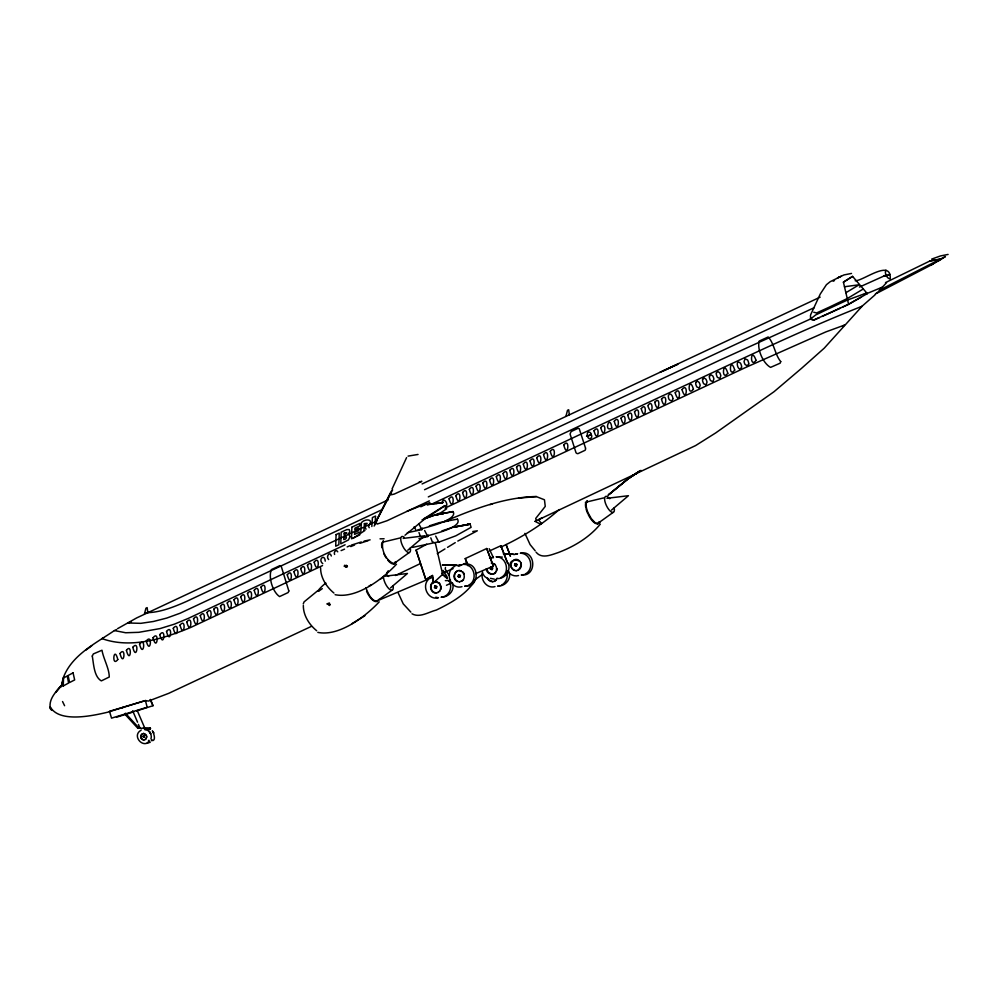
<?xml version="1.0" encoding="UTF-8"?>
<svg xmlns="http://www.w3.org/2000/svg" width="998" height="998" viewBox="0 0 998 998"><rect width="100%" height="100%" fill="white"/><g stroke="black" fill="none" stroke-linecap="round" stroke-linejoin="round"><path stroke-width="1.5" d="M442.326 502.73C442.8 495.869 449.374 504.314 445.694 506.872M428.142 535.028L427.78 536.512L418.948 538.658M422.216 528.167L421.855 529.639L407.321 532.732M63.248 685.963L63.535 677.991L67.24 675.958L68.612 683.031L63.248 685.963L61.602 685.539L63.535 677.991M303.342 605.437C303.18 615.279 309.205 624.661 316.665 630.724M320.608 567.75C320.445 577.592 326.483 586.974 333.931 593.037M61.24 686.811L63.124 678.266L63.198 679.376M143.163 736.349L144.361 737.16M360.802 531.672L361.388 522.715C365.305 518.099 374.749 519.297 368.399 525.834L369.21 527.717M371.83 526.495L372.416 517.538L375.572 516.053L375.048 523.95M363.958 530.188L364.083 528.291L365.393 527.68L366.004 529.227M392.626 489.881L376.258 521.018L376.084 522.69L377.306 524.025L387.074 520.719L429.352 500.871M611.824 428.005C610.102 413.035 603.104 432.907 611.786 428.13M375.298 524.536L376.92 520.694M146.457 737.859L146.631 736.611M144.336 736.936L143.912 735.95M150.948 738.969C152.407 734.69 149.263 729.526 144.598 729.476M440.916 589.307L441.228 587.148L439.544 583.194L435.377 581.684M482.67 572.128C479.888 579.589 486.924 589.032 494.996 586.612M496.792 570.669L497.104 568.511M325.972 583.156C323.589 584.117 311.675 596.467 322.279 588.658M445.495 567.45L445.195 569.097L449.088 575.434M144.922 727.854L150.473 728.353L144.922 728.727M647.989 405.487C653.802 396.867 652.954 420.058 647.976 406.198M446.705 578.378L447.054 576.707L443.075 570.407M144.373 614.244L145.958 608.169L147.143 607.607L147.804 612.635L144.722 612.897M565.916 416.378L567.5 410.303L568.685 409.754L569.322 414.781M457.221 565.155L442.551 565.055L443.661 564.831M513.521 554.065L503.279 553.753M147.916 612.635C160.84 612.273 174.425 606.747 186.526 601.432L382.296 509.554M329.028 604.588L328.167 604.514M346.294 566.901L345.433 566.827M303.255 603.877L304.091 601.869L317.713 590.716M63.124 678.216C71.382 655.249 95.421 643.523 114.296 630.636M474.2 581.772C465.255 595.145 450.51 603.179 436.301 610.077C428.604 611.974 419.746 618.186 412.012 613.795M392.014 489.07L406.585 457.608M374.138 526.058L375.46 523.289M448.576 581.347L450.447 579.763M843.023 306.885L848.587 304.303L843.41 282.16L852.604 276.396L867.274 293.612L848.587 304.303L827.804 313.784L813.794 319.934L810.613 318.986L815.678 314.956L829.226 308.482L847.639 299.949L866.576 293.025M376.258 521.018L391.378 491.116M383.17 540.841C380.45 549.125 386.001 561.325 394.484 563.845L396.381 561.737M377.668 518.461L390.692 492.725L391.416 494.746L394.285 494.06L421.855 481.335L419.197 481.947M329.889 604.651L329.377 602.979L326.882 603.915L329.876 604.663M810.663 314.732L820.281 293.998L826.431 284.692L830.249 281.648L843.909 274.949L851.519 273.44M587.049 500.684L586.038 504.202A12.675 4.74 64.9 0 0 588.072 512.86L591.303 518.661L595.045 522.64L598.313 523.738L600.235 521.655M379.115 599.424L377.219 601.532C370.807 600.522 367.963 593.037 365.854 587.672M145.858 738.907L146.806 736.574L144.673 733.68M148.278 741.352L148.902 740.254M151.347 740.753L151.97 739.643M152.706 740.666C157.572 739.169 150.224 726.993 153.804 733.068L152.307 730.848M428.142 579.688C421.493 586.874 428.591 600.634 438.421 597.74L435.814 597.216M439.457 591.228C441.865 588.371 440.817 583.605 437.398 582.084M497.079 578.254L494.372 581.335M142.976 736.387L143.812 735.863M144.186 737.198L144.336 736.087L143.126 736.125M150.349 727.954L150.311 728.814M386.675 573.176L388.234 570.781M140.955 728.041L140.082 728.303M412.561 547.391L439.17 541.714M61.252 685.451L55.551 692.375L61.252 685.938C55.626 691.789 48.129 699.872 50.474 708.805L50.249 706.846C59.531 723.8 95.409 715.204 110.217 711.586M383.444 541.303L381.785 543.286A12.413 4.641 63.9 0 0 381.922 547.765M587.335 501.171L585.664 503.129A12.413 4.628 63.9 0 0 585.776 507.583M458.943 574.848L458.381 576.495L459.043 577.143M459.517 577.218L460.078 575.584L459.417 574.923M882.768 286.775L886.498 282.683M396.518 564.182C382.721 579.052 356.461 599.112 335.091 594.696M379.24 601.869C365.468 616.552 339.108 636.811 317.826 632.383M600.347 524.087C589.381 537.423 574.1 546.58 558.119 552.618C551.245 554.826 541.764 559.242 536.088 552.206M143.986 727.517L141.254 728.74M432.396 503.815L659.429 397.254C726.482 366.64 794.196 333.033 862.06 306.261L824.236 348.165L801.569 368.312L774.011 391.727L715.666 432.945L695.594 445.582L535.028 521.343M433.756 542.301L432.259 541.752L430.787 537.86M318 590.991L318.649 591.228M433.643 582.732L432.384 575.559L433.643 582.732L442.663 574.312L435.29 542.837M150.149 728.515L150.461 728.415M862.522 305.812L875.109 294.797M407.77 550.21L424.711 535.801L403.229 538.409M390.505 587.897L407.446 573.488L384.43 576.283M559.192 509.566C541.889 525.023 521.879 537.323 500.871 547.079M611.475 510.115L628.441 495.707L606.971 498.314M405.001 535.227L425.011 518.773L445.32 505.512M608.543 494.721L628.565 478.254L637.385 472.603M609.029 494.484L628.815 478.291L637.535 472.628M607.944 495.282L628.241 478.766L639.319 471.38M144.922 739.605L146.045 738.869M433.793 582.059C428.791 584.441 430.687 592.887 436.251 592.849M454.876 566.24C443.973 571.205 450.26 590.105 461.987 586.687M457.358 571.006C453.204 573.039 453.603 579.626 457.795 581.385M141.454 734.428L143.712 733.418M142.589 733.667L140.855 735.464A3.244 2.994 78.9 0 0 142.639 739.643L143.962 739.842M437.81 592.475L439.869 591.153M461.363 581.41C466.39 579.052 464.519 570.569 458.943 570.619M463.421 580.087L459.404 581.871M468.461 585.277C478.204 580.699 474.561 564.257 463.746 564.344C479.265 560.502 480.999 587.884 464.644 586.163L467.002 585.701M493.686 573.838C497.852 571.817 497.466 565.217 493.274 563.446M495.744 572.515C492.538 576.158 486.251 573.488 486.276 568.748M496.43 580.013C493.86 582.869 488.845 581.959 487.448 578.378M500.796 577.692C510.539 573.114 506.897 556.684 496.093 556.772L502.356 557.084M517.937 570.282C530.824 556.547 499.998 557.171 513.958 570.332L516.378 570.656M501.47 585.202C506.023 582.832 508.406 577.106 506.697 572.253M525.035 574.137C534.778 569.559 531.123 553.129 520.32 553.216C535.839 549.374 537.573 576.757 521.218 575.023L523.576 574.561M149.638 741.265C142.652 749.111 131.487 735.252 141.092 730.262M86.04 649.985L91.754 645.768M876.194 293.35L880.86 289.944L879.625 290.168M393.511 563.87L409.217 552.568M391.952 590.255L376.246 601.557A12.413 4.641 63.9 0 1 366.54 591.228M474.112 580.399L482.57 574.312M597.353 523.763L613.071 512.448M436.351 503.441L438.184 503.354M446.717 508.706L440.792 512.772L422.067 519.808M860.164 307.546L862.072 306.274M842.449 326.546L844.508 325.086L825.87 331.897L745.431 367.576L444.983 508.107M424.15 518.573L444.759 505.624M352.918 538.421L364.944 530.462M639.493 471.143L628.378 478.466L640.941 470.382M937.733 261.488L945.418 256.548L879.226 290.318M136.539 710.938L152.993 705.711L150.187 699.598M843.41 282.16L852.591 276.371M875.296 294.061L931.621 264.794L940.815 259.018L929.986 260.952L885.513 282.596M931.621 264.794L940.827 259.043L929.986 260.952M426.72 544.222L416.091 550.085L425.759 579.626L432.384 575.559M425.759 579.626L432.533 575.522M437.274 553.628L444.971 548.925M447.541 547.353L455.238 542.65M351.67 623.825L364.869 615.754M368.936 586.138L370.807 584.99M380.413 579.114L382.134 578.067M845.905 292.713L859.103 284.767L844.483 286.75M862.983 289.158L847.302 298.527L829.525 307.035L816.539 312.973L813.744 312.224M886.062 270.209L885.625 270.458C884.64 273.415 886.648 278.08 889.792 278.929L890.253 278.667C891.214 258.47 863.083 281.124 855.199 280.75M848.587 304.265L860.763 297.342M103.555 637.672L101.996 638.608C130.95 649.049 163.672 638.683 190.855 627.393L322.541 565.579M879.662 288.871L882.12 287.249L865.116 294.298M117.539 628.678L136.589 617.962L388.297 499.811M833.243 281.224L834.528 280.513M538.758 519.521L542.301 517.638M457.808 541.078L477.318 530.799L472.79 531.51M887.634 275.336L889.742 274.288L885.9 276.097M422.079 483.955L820.156 297.13M395.507 575.484L420.383 563.571M837.472 277.955L839.68 276.908M590.941 434.13C594.035 438.122 587.972 441.116 587.485 435.764C585.614 427.78 596.829 434.966 586.537 436.201L591.165 434.729M467.875 565.567L465.243 558.568L486.712 548.513L493.349 566.103L475.634 573.638M424.549 489.719L814.38 307.584M883.642 276.221L886.212 275.011L859.415 287.075M375.186 521.842L180.089 613.234L166.741 618.074L153.393 621.492L140.78 623.338L127.919 622.977L131.412 621.879M428.304 496.904L720.419 359.891L810.613 318.936M420.782 506.784L429.864 502.518M345.108 544.796L188.16 618.448L174.276 624.199L159.992 628.59L138.834 632.32L125.661 632.757L114.458 630.574L116.479 629.538M311.463 626.345L168.787 693.311L148.477 701.07L145.421 700.571L109.568 711.586L111.539 718.148L147.168 707.27L145.421 700.571L109.418 711.325M446.48 585.265L451.944 582.695M838.582 277.432L841.114 276.246M840.241 308.17L822.14 316.441M489.744 550.834L500.871 545.731L507.745 563.421M467.351 562.46L458.855 566.203M663.583 370.695L677.854 364.208L659.952 372.366M813.769 320.158L819.346 317.676M347.142 546.904L349.949 545.706M431.61 577.78L379.727 599.786M441.652 573.513L453.117 568.648M341.104 550.597L344.56 549.137M444.434 521.555C473.638 509.105 504.24 497.291 536.375 496.505M350.772 546.58L354.577 545.02M138.098 728.228L138.223 727.23M407.047 511.25L426.608 503.566M438.534 542.276L455.824 535.814L471.118 527.318L470.046 524.062L453.653 527.194M931.658 259.106L940.49 255.937L948.1 254.428M492.525 503.84L490.006 504.639M441.914 530.899L452.082 527.505L470.046 524.062L453.292 527.318M423.726 518.76L435.091 515.005L443.836 513.434L436.85 514.743M360.004 543.274L368.15 540.667M429.377 525.834L439.507 522.59L448.264 521.018M129.141 713.296L133.744 711.836M351.358 545.108L361.288 541.976M129.303 713.258L116.504 717.225M122.18 707.682L123.453 707.357M382.346 542.263L399.998 537.997M585.377 502.306L603.703 497.902M144.149 737.322L143.188 737.198M416.091 550.085L425.909 579.589M457.246 565.766L461.088 564.868L458.718 565.342M489.556 558.194L493.399 557.296L491.041 557.757M513.808 554.639L517.65 553.74L515.292 554.202M435.777 581.597C427.132 581.634 430.363 596.093 438.209 592.388M143.774 739.88L145.109 739.568M515.978 570.731C519.946 570.756 522.441 566.29 520.869 562.797M496.979 578.591C505.238 579.077 511.463 570.457 508.069 562.897M150.211 742.35L147.155 742.974M144.71 729.463L150.162 729.351M150.511 699.461L152.993 705.711M486.712 548.513L493.349 566.103M465.243 558.568L468.025 565.542M864.218 294.235L867.274 293.612M436.887 514.706L444.422 513.184M364.12 541.091L370.121 539.856M445.108 513.184L453.067 511.575C458.781 520.819 421.717 528.142 417.788 530.013M436.662 514.706L444.759 513.084M418.037 454.452L408.057 456.111M453.03 511.587L444.06 513.221M457.408 519.16C463.733 527.979 426.907 535.502 423.065 537.198M518.548 575.547C514.269 576.869 509.329 574.536 507.333 570.582M500.01 585.626L497.653 586.088C505.163 586.487 511.725 579.077 509.055 571.779M448.514 520.794L457.471 519.147M500.871 545.731L507.196 562.061M427.394 504.739L442.875 502.481L426.969 504.589M435.764 503.479L443.237 502.406M518.561 498.089L536.375 496.63L544.459 499.773L545.257 506.398L535.689 518.486L536.388 520.769M445.358 580.649L448.676 580.462M380.038 538.845L384.105 538.77M504.177 554.164L512.785 554.252M456.485 565.342L442.551 565.055M491.253 563.047L495.42 564.569M492.126 574.212L488.359 572.615L486.675 568.673M461.363 570.943C454.701 568.161 450.996 578.927 457.383 581.46L459.804 581.784M490.392 578.329L494.297 579.114M492.812 581.709L489.057 580.112L487.847 578.304M442.551 574.935L446.455 575.721M143.525 733.443L146.544 735.351M810.551 319.26L812.696 319.859M427.78 536.512L424.624 530.499M421.855 529.639L418.711 523.626M438.858 542.151L435.702 536.113M535.09 521.38L540.429 524.15L541.59 523.601L538.458 519.733M519.671 561.001C513.496 554.988 506.834 567.288 514.357 570.245M488.022 578.79L484.641 576.482L482.308 572.964M444.098 576.195L447.478 578.503M410.864 612.136L403.229 603.852L398.052 592.612M322.778 563.67C317.564 559.678 324.637 553.104 325.248 561.15M493.424 557.72L489.195 548.713M535.202 550.809L530.1 544.596L524.923 533.356M125.399 713.221L138.622 727.604M124.738 714.019L137.961 728.415M415.892 529.95L414.145 526.744M463.109 572.141L464.295 573.937M337.748 551.819C336.314 548.675 333.282 552.281 334.604 554.451M420.457 536.487L418.973 532.558M62.55 701.532L64.596 705.723M328.641 559.554C325.548 556.909 329.864 550.547 331.324 555.998M137.237 710.526L144.423 727.255M132.684 710.788L137.549 722.178M506.161 544.571L510.452 556.273L506.048 544.584M140.044 728.141L138.41 724.361M452.481 582.919C455.2 590.342 448.514 597.428 441.079 597.216C448.464 596.979 452.668 588.408 449.799 581.996M810.476 315.331L810.613 318.986M142.826 739.605A3.244 2.994 78.9 0 1 141.042 735.439M393.05 585.626A8.87 3.306 63.9 0 1 388.971 588.808A8.87 3.306 63.9 0 1 383.457 576.445M386.912 574.873A8.87 3.306 63.9 0 1 388.609 576.495M410.315 547.939A8.87 3.306 63.9 0 1 407.072 551.832A8.87 3.306 63.9 0 1 400.934 541.066A8.87 3.306 63.9 0 1 404.178 537.186M395.183 561.886A12.413 4.641 63.9 0 1 387.823 560.19M386.276 558.069A12.413 4.641 63.9 0 1 383.806 553.541M344.497 565.255A8.782 3.293 64.9 0 1 345.682 566.377M328.417 604.064A8.782 3.293 64.9 0 1 329.602 605.549M599.037 521.792A12.413 4.628 63.9 0 1 588.196 514.494M587.66 513.346A12.413 4.628 63.9 0 1 586.088 508.943M614.194 507.857A8.87 3.306 63.9 0 1 610.364 511.226A8.87 3.306 63.9 0 1 604.601 499.299A8.87 3.306 63.9 0 1 609.778 498.726M120.01 653.49C123.889 668.797 126.434 645.032 120.01 653.49M126.409 650.397C130.538 665.728 132.559 641.864 126.409 650.397M132.821 647.29C136.464 662.36 139.732 638.92 132.821 647.29M585.514 448.04L585.502 448.277A2.295 2.133 59.3 0 1 584.978 450.335L577.979 453.628A2.295 2.133 59.3 0 1 576.008 452.73L570.058 433.968L571.13 431.56L578.141 428.279L579.227 428.703L585.514 448.04M349.849 536.812L348.489 539.918L340.78 543.823L341.154 532.208L346.867 529.589L349.213 529.564L349.849 531.809L347.828 534.491L349.288 534.728L349.849 536.812M139.545 644.134C143.512 659.516 146.382 635.601 139.545 644.134M146.294 640.966C150.236 656.31 153.043 632.408 146.294 640.966M153.043 637.797C156.985 653.141 159.78 629.239 153.043 637.797M159.792 634.628C163.734 649.972 166.529 626.07 159.792 634.628M166.529 631.472C170.483 646.804 173.278 622.914 166.529 631.472M173.278 628.303C177.232 643.648 180.014 619.746 173.278 628.303M180.027 625.135C183.981 640.479 186.763 616.577 180.027 625.135M186.776 621.966C190.718 637.31 193.512 613.408 186.776 621.966M193.512 618.797C197.467 634.142 200.261 610.24 193.512 618.797M200.261 615.641C204.216 630.973 206.998 607.083 200.261 615.641M207.01 612.473C210.952 627.817 213.747 603.915 207.01 612.473M213.747 609.304C217.701 624.648 220.496 600.746 213.747 609.304M220.496 606.135C224.45 621.48 227.232 597.577 220.496 606.135M227.245 602.979C231.199 618.311 233.981 594.409 227.245 602.979M233.994 599.81C237.936 615.142 240.73 591.253 233.994 599.81M240.73 596.642C244.685 611.986 247.467 588.084 240.73 596.642M247.479 593.473C251.434 608.817 254.216 584.915 247.479 593.473M254.228 590.305C258.17 605.649 260.965 581.747 254.228 590.305M260.965 587.148C264.919 602.48 267.714 578.578 260.965 587.148M287.262 574.798C291.216 590.142 293.998 566.24 287.262 574.798M293.948 571.667C297.903 586.999 300.685 563.109 293.948 571.667M300.697 568.498C304.652 583.842 307.434 559.94 300.697 568.498M307.434 565.33C311.388 580.674 314.183 556.772 307.434 565.33M314.183 562.161C318.137 577.505 320.919 553.603 314.183 562.161M449.088 498.838C453.042 514.182 455.837 490.28 449.088 498.838M455.837 495.682C459.791 511.013 462.573 487.124 455.837 495.682M462.585 492.513C466.528 507.857 469.322 483.955 462.585 492.513M469.322 489.344C473.277 504.689 476.071 480.786 469.322 489.344M476.071 486.176C480.026 501.52 482.807 477.618 476.071 486.176M482.82 483.007C486.762 498.351 489.556 474.449 482.82 483.007M489.556 479.851C493.511 495.183 496.305 471.293 489.556 479.851M496.305 476.682C500.26 492.026 503.042 468.124 496.305 476.682M503.054 473.514C507.009 488.858 509.791 464.956 503.054 473.514M509.803 470.345C513.745 485.689 516.54 461.787 509.803 470.345M516.54 467.189C520.494 482.521 523.289 458.618 516.54 467.189M523.289 464.02C527.243 479.352 530.025 455.462 523.289 464.02M530.038 460.851C533.98 476.196 536.774 452.294 530.038 460.851M536.774 457.683C540.729 473.027 543.523 449.125 536.774 457.683M543.523 454.514C547.478 469.858 550.26 445.956 543.523 454.514M550.272 451.358C554.227 466.69 557.009 442.788 550.272 451.358M563.758 445.021C567.712 460.365 570.494 436.463 563.758 445.021M594.035 430.812C597.989 446.143 600.771 422.254 594.035 430.812M600.784 427.643C604.751 442.975 607.52 419.085 600.784 427.643M614.269 421.306C618.236 436.65 621.006 412.76 614.269 421.306M621.018 418.15C624.985 433.481 627.742 409.592 621.018 418.15M627.754 414.981C631.734 430.313 634.491 406.423 627.754 414.981M634.503 411.812C638.483 427.144 641.227 403.254 634.503 411.812M641.252 408.644C645.307 424 647.877 400.086 641.252 408.644M654.738 402.319C658.668 417.576 661.524 393.811 654.738 402.319M682.021 389.594C686.499 404.764 688.695 381.086 682.021 389.594M661.499 399.15C665.342 414.407 668.722 390.592 661.499 399.15M675.209 392.775C679.775 408.145 681.796 384.155 675.209 392.775M741.589 367.214C738.333 374.025 734.353 357.845 740.491 363.185A13.136 12.113 -78.6 0 1 741.589 366.166L741.589 367.214M748.75 364.008L747.253 365.755L745.107 364.544A13.036 12.325 -70.4 0 1 744.021 361.563L745.094 358.831L747.577 359.954A13.036 12.325 -70.4 0 1 748.662 362.935L748.75 364.008M756.047 360.353C749.448 369.297 750.646 345.146 756.047 360.353M347.379 566.278L347.167 566.964L344.16 566.228L346.356 565.28L347.379 566.278M336.089 534.591L335.715 546.205L338.858 544.721L339.233 533.107L336.089 534.591M343.911 537.448L343.774 539.581C347.129 539.631 347.466 534.641 343.911 537.448M344.198 533.107L344.073 535.053L346.755 532.795L344.198 533.107M351.882 527.169L351.508 538.783L359.667 534.965L359.467 532.121L354.515 534.441L354.652 532.421L358.631 530.549L358.793 528.079L354.801 529.95L354.926 528.167L359.667 525.934L359.841 523.439L351.882 527.169M364.395 523.613L364.245 525.921L367.164 523.339L364.395 523.613M117.801 659.478C111.402 668.161 113.772 644.097 117.801 659.478M780.735 361.613L780.149 363.172L770.568 367.389C763.096 363.334 756.958 349.362 759.166 341.079L768.136 336.987C773.999 342.763 774.935 354.689 780.735 361.613M693.423 389.232C686.512 397.715 689.082 374.15 693.423 389.232M695.743 382.558L695.718 383.931A13.149 12.013 -81 0 0 696.816 386.912L699.211 388.047L700.209 385.34A13.149 12.013 -81 0 0 699.111 382.359L697.253 381.086L695.743 382.558M702.592 379.377L702.555 380.749A13.149 12.013 -81 0 0 703.652 383.731L706.048 384.866L707.046 382.147A13.149 12.013 -81 0 0 705.948 379.178L704.052 377.918L702.592 379.377M709.428 376.196L709.403 377.568A13.149 12.013 -81 0 0 710.489 380.55L712.896 381.673L713.907 378.966A13.124 12.113 -79 0 0 712.822 375.984L710.888 374.737L709.428 376.196M672.852 398.788C672.652 402.768 668.049 399.998 668.423 397.204A3.618 3.006 -58.1 0 1 668.498 395.283C670.207 391.466 673.213 396.58 672.852 398.788M716.327 373.077L716.302 374.375A13.124 12.113 -79 0 0 717.4 377.344L719.82 378.479L720.83 375.759A13.124 12.113 -79 0 0 719.733 372.778L717.812 371.53L716.339 372.99M727.804 373.264C721.03 382.084 723.126 357.845 727.804 373.264M734.715 370.071C728.078 378.978 730.012 354.677 734.715 370.071M92.278 656.06C93.687 663.845 93.937 676.669 101.334 680.898L109.256 677.018C109.281 668.51 103.455 658.855 101.983 650.234L93.35 653.927L92.278 656.06M143.712 728.29L144.598 728.59L143.712 728.29M288.834 590.966L288.11 592.562L279.577 596.567C272.741 592.126 268.2 577.468 271.331 569.633L279.877 565.629L281.199 566.165L288.834 590.966M434.978 585.988L434.417 587.622L435.951 588.284L436.513 586.649L434.978 585.988M435.377 585.913L434.829 587.548L436.363 588.196L436.924 586.562L435.377 585.913M458.544 574.935L457.982 576.57L459.916 577.143L460.477 575.509L458.544 574.935M490.854 567.363L490.292 568.997L491.839 569.646L492.388 568.012L490.854 567.363M491.266 567.276L490.704 568.91L492.239 569.571L492.8 567.937L491.266 567.276M515.105 563.795L514.544 565.429L516.091 566.091L516.64 564.456L515.105 563.795M515.517 563.72L514.956 565.355L516.49 566.003L517.051 564.369L515.517 563.72M73.066 672.864L68.114 675.484L69.586 682.52L74.663 679.925L73.066 672.864M470.046 524.062L463.434 525.435L470.033 524.1M51.983 710.364L50.511 708.929L51.983 710.364M149.301 731.522L150.748 733.717L149.238 731.447"/></g></svg>
